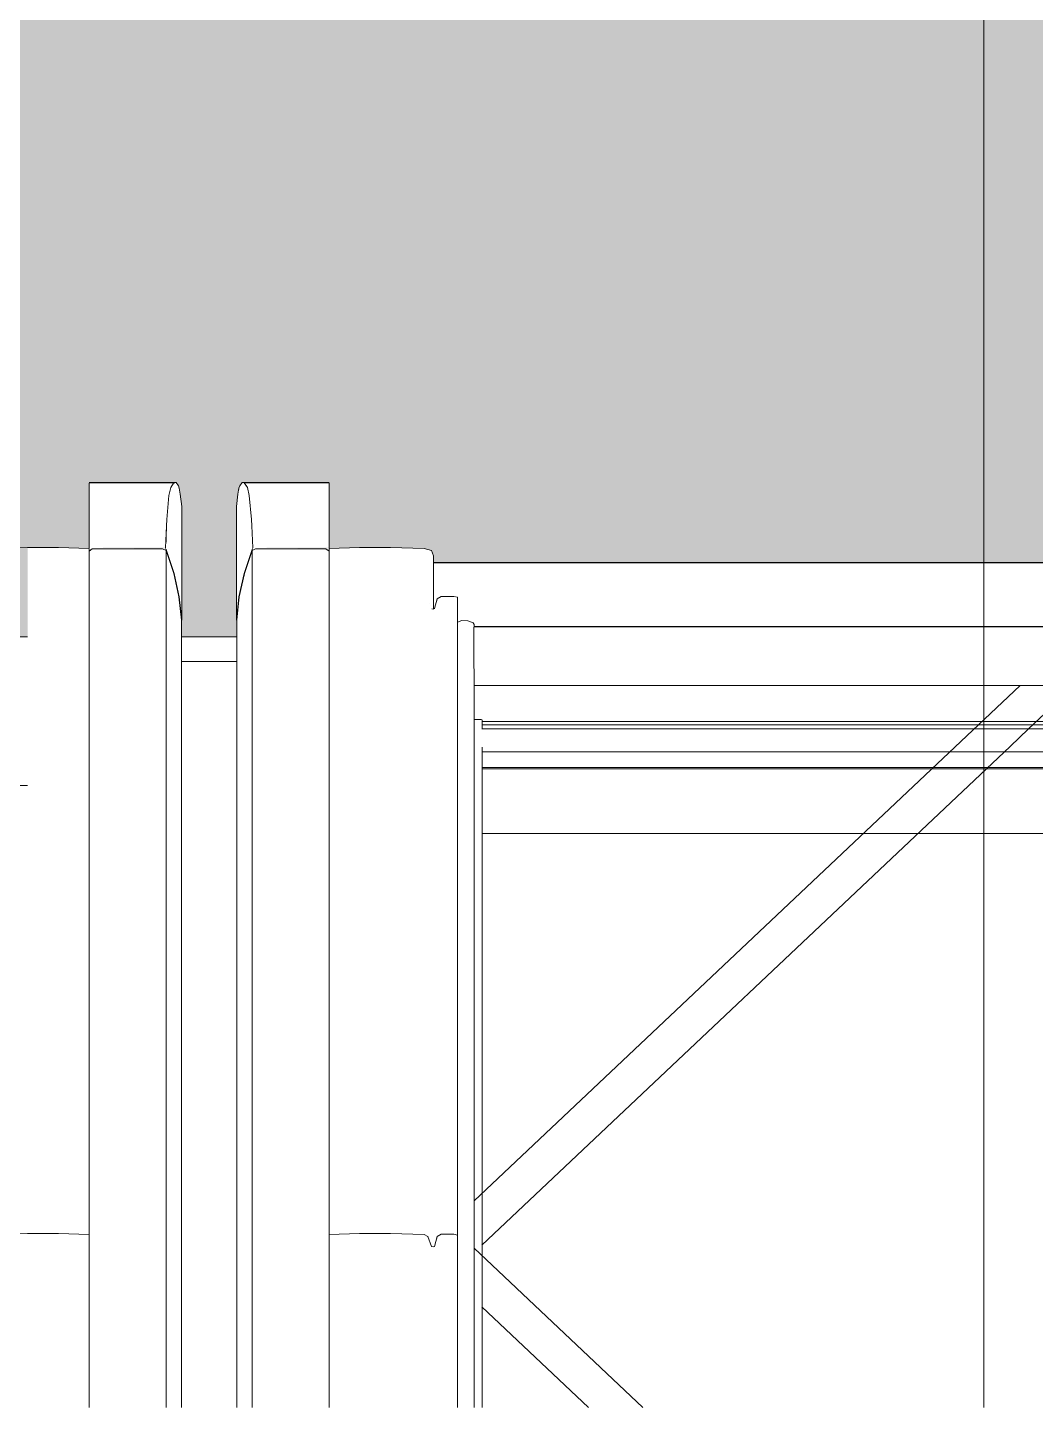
# Model space of a CAD drawing. Header units: metres. Extents: x -3 to 171, y -23 to 41.
# Drawn here: x 16.985 to 17.512, y -22.523 to -21.801 of the extents above; entities that cross this region are included whole.
import ezdxf

# ---------------------------------------------------------------- set-up
doc = ezdxf.new("R2010")
doc.units = ezdxf.units.M
doc.header["$MEASUREMENT"] = 0
doc.set_wipeout_variables(frame=1)
doc.linetypes.add('Schnittlinie', pattern=[0.006, 0.003, -0.0015, 0, -0.0015])
doc.linetypes.add('Wipeout_Contour', pattern=[1, 0, -1])
for name, color, linetype in [('6._Dach PP STG1_1_325 Dachfenster', 7, 'Continuous'), ('6._Dach PP STG1_1_330 Dachaufbau', 7, 'Continuous'), ('6._Dach PP STG1_1_851 Marker Schnitt', 7, 'Continuous')]:
    doc.layers.add(name, color=color, linetype=linetype)

msp = doc.modelspace()

# ---------------------------------------------------------------- linework, layer by layer
at = {"layer": '6._Dach PP STG1_1_325 Dachfenster', "color": 7, "linetype": 'Continuous', "lineweight": 13, "ltscale": 1000, "true_color": 0xf4f4f4, "flags": 128}
for points in [[(17.8173, -22.24246), (17.2227, -22.24246)], [(17.2227, -22.28679), (17.8173, -22.28679)]]:
    msp.add_lwpolyline(points, dxfattribs=at)

# ---------------------------------------------------------------- wipeouts: each hides what was drawn before it
at = {"color": 254, "linetype": 'Wipeout_Contour', "lineweight": 0, "ltscale": 111.871495}
msp.add_wipeout([(17.89688, -22.11982), (16.23688, -22.11982), (16.23688, -22.14457), (17.89688, -22.14457)], dxfattribs=at).dxf.layer = '6._Dach PP STG1_1_330 Dachaufbau'

# ---------------------------------------------------------------- next in the draw order: hatches: boundary and pattern name
at = {"layer": '6._Dach PP STG1_1_330 Dachaufbau', "linetype": 'Continuous', "lineweight": 0, "true_color": 0x000000}
msp.add_hatch(color=18, dxfattribs=at).paths.add_polyline_path([(12.32089, -21.27982), (12.32089, -21.295), (15.47503, -21.295), (15.47503, -22.52309), (16.23688, -22.52309), (16.23688, -22.11982), (17.89688, -22.11982), (17.89688, -22.52309), (18.92527, -22.52309), (18.9306, -21.27982)])

# ---------------------------------------------------------------- next in the draw order: linework, layer by layer
at = {"layer": '6._Dach PP STG1_1_330 Dachaufbau', "color": 7, "linetype": 'Continuous', "lineweight": 18, "ltscale": 1000, "flags": 128}
msp.add_lwpolyline([(17.89688, -22.11982), (16.23688, -22.11982)], dxfattribs=at)
at = {"layer": '6._Dach PP STG1_1_851 Marker Schnitt', "color": 7, "linetype": 'Schnittlinie', "lineweight": 13, "ltscale": 1000}
msp.add_line((5.88451, -22.12333), (19.85, -22.12333), dxfattribs=at)

# ---------------------------------------------------------------- next in the draw order: wipeouts: each hides what was drawn before it
at = {"color": 254, "linetype": 'Wipeout_Contour', "lineweight": 0, "ltscale": 139.152396}
msp.add_wipeout([(17.0943, -22.11113), (17.0956, -22.09889), (17.0956, -22.04206), (17.09507, -22.04523), (17.0943, -22.05172)], dxfattribs=at).dxf.layer = '6._Dach PP STG1_1_325 Dachfenster'
at = {"color": 254, "linetype": 'Wipeout_Contour', "lineweight": 0, "ltscale": 111.505414}
msp.add_wipeout([(17.0172, -22.05852), (17.05782, -22.05852), (17.05903, -22.046), (17.0172, -22.046)], dxfattribs=at).dxf.layer = '6._Dach PP STG1_1_325 Dachfenster'
at = {"color": 254, "linetype": 'Wipeout_Contour', "lineweight": 0, "ltscale": 112.926953}
msp.add_wipeout([(17.2185, -22.12536), (17.2185, -22.12967), (17.8215, -22.12967), (17.8215, -22.12536)], dxfattribs=at).dxf.layer = '6._Dach PP STG1_1_325 Dachfenster'
at = {"color": 254, "linetype": 'Wipeout_Contour', "lineweight": 0, "ltscale": 112.959704}
msp.add_wipeout([(17.2186, -22.13745), (17.2186, -22.13851), (17.8214, -22.13851), (17.8214, -22.13745)], dxfattribs=at).dxf.layer = '6._Dach PP STG1_1_325 Dachfenster'
at = {"color": 254, "linetype": 'Wipeout_Contour', "lineweight": 0, "ltscale": 112.697033}
msp.add_wipeout([(16.9675, -22.43267), (16.9675, -22.52309), (16.9851, -22.52309), (16.9851, -22.4321)], dxfattribs=at).dxf.layer = '6._Dach PP STG1_1_325 Dachfenster'
at = {"color": 254, "linetype": 'Wipeout_Contour', "lineweight": 0, "ltscale": 112.776081}
msp.add_wipeout([(17.0013, -22.4321), (17.0013, -22.52309), (17.0172, -22.52309), (17.0172, -22.43262)], dxfattribs=at).dxf.layer = '6._Dach PP STG1_1_325 Dachfenster'
at = {"color": 254, "linetype": 'Wipeout_Contour', "lineweight": 0, "ltscale": 113.118352}
msp.add_wipeout([(17.1587, -22.4321), (17.1428, -22.43262), (17.1428, -22.52309), (17.1587, -22.52309)], dxfattribs=at).dxf.layer = '6._Dach PP STG1_1_325 Dachfenster'
at = {"color": 254, "linetype": 'Wipeout_Contour', "lineweight": 0, "ltscale": 113.240181}
msp.add_wipeout([(17.1979, -22.43882), (17.1971, -22.4391), (17.1971, -22.52309), (17.1979, -22.52309)], dxfattribs=at).dxf.layer = '6._Dach PP STG1_1_325 Dachfenster'
at = {"color": 254, "linetype": 'Wipeout_Contour', "lineweight": 0, "ltscale": 112.050557}
msp.add_wipeout([(17.89688, -22.17992), (16.23688, -22.17992), (16.23688, -22.1976), (17.89688, -22.1976)], dxfattribs=at).dxf.layer = '6._Dach PP STG1_1_330 Dachaufbau'

# ---------------------------------------------------------------- next in the draw order: linework, layer by layer
at = {"layer": '6._Dach PP STG1_1_330 Dachaufbau', "color": 7, "linetype": 'Continuous', "lineweight": 18, "ltscale": 1000, "flags": 128}
msp.add_lwpolyline([(16.23688, -22.1976), (17.89688, -22.1976)], dxfattribs=at)

# ---------------------------------------------------------------- next in the draw order: wipeouts: each hides what was drawn before it
at = {"color": 254, "linetype": 'Wipeout_Contour', "lineweight": 0, "ltscale": 112.903675}
msp.add_wipeout([(17.2185, -22.11475), (17.2185, -22.12536), (17.8215, -22.12536), (17.8215, -22.11475)], dxfattribs=at).dxf.layer = '6._Dach PP STG1_1_325 Dachfenster'
at = {"color": 254, "linetype": 'Wipeout_Contour', "lineweight": 0, "ltscale": 112.941597}
msp.add_wipeout([(17.2185, -22.13469), (17.8215, -22.13469), (17.8215, -22.12967), (17.2185, -22.12967)], dxfattribs=at).dxf.layer = '6._Dach PP STG1_1_325 Dachfenster'
at = {"color": 254, "linetype": 'Wipeout_Contour', "lineweight": 0, "ltscale": 112.962357}
msp.add_wipeout([(17.2186, -22.13851), (17.2186, -22.13915), (17.8214, -22.13915), (17.8214, -22.13851)], dxfattribs=at).dxf.layer = '6._Dach PP STG1_1_325 Dachfenster'
at = {"color": 254, "linetype": 'Wipeout_Contour', "lineweight": 0, "ltscale": 112.732443}
msp.add_wipeout([(17.0013, -22.4321), (16.9851, -22.4321), (16.9851, -22.52309), (17.0013, -22.52309)], dxfattribs=at).dxf.layer = '6._Dach PP STG1_1_325 Dachfenster'
at = {"color": 254, "linetype": 'Wipeout_Contour', "lineweight": 0, "ltscale": 113.237683}
msp.add_wipeout([(17.1963, -22.43889), (17.1963, -22.52309), (17.1971, -22.52309), (17.1971, -22.4391)], dxfattribs=at).dxf.layer = '6._Dach PP STG1_1_325 Dachfenster'
at = {"color": 254, "linetype": 'Wipeout_Contour', "lineweight": 0, "ltscale": 111.966853}
msp.add_wipeout([(17.89688, -22.14457), (16.23688, -22.14457), (16.23688, -22.17992), (17.89688, -22.17992)], dxfattribs=at).dxf.layer = '6._Dach PP STG1_1_330 Dachaufbau'

# ---------------------------------------------------------------- next in the draw order: wipeouts: each hides what was drawn before it
at = {"color": 254, "linetype": 'Wipeout_Contour', "lineweight": 0, "ltscale": 112.1008}
msp.add_wipeout([(17.0013, -22.4321), (17.0172, -22.43262), (17.0172, -22.0989), (17.0013, -22.09838)], dxfattribs=at).dxf.layer = '6._Dach PP STG1_1_325 Dachfenster'
at = {"color": 254, "linetype": 'Wipeout_Contour', "lineweight": 0, "ltscale": 112.964465}
msp.add_wipeout([(17.2186, -22.13915), (17.2186, -22.13986), (17.8214, -22.13986), (17.8214, -22.13915)], dxfattribs=at).dxf.layer = '6._Dach PP STG1_1_325 Dachfenster'
at = {"color": 254, "linetype": 'Wipeout_Contour', "lineweight": 0, "ltscale": 112.476196}
msp.add_wipeout([(17.08, -22.14657), (17.0655, -22.14657), (17.0655, -22.52309), (17.08, -22.52309)], dxfattribs=at).dxf.layer = '6._Dach PP STG1_1_325 Dachfenster'
at = {"color": 254, "linetype": 'Wipeout_Contour', "lineweight": 0, "ltscale": 113.274096}
msp.add_wipeout([(17.1943, -22.43373), (17.1943, -22.52309), (17.1963, -22.52309), (17.1963, -22.43889)], dxfattribs=at).dxf.layer = '6._Dach PP STG1_1_325 Dachfenster'

# ---------------------------------------------------------------- next in the draw order: wipeouts: each hides what was drawn before it
at = {"color": 254, "linetype": 'Wipeout_Contour', "lineweight": 0, "ltscale": 112.061028}
msp.add_wipeout([(16.9851, -22.4321), (17.0013, -22.4321), (17.0013, -22.09838), (16.9851, -22.09838)], dxfattribs=at).dxf.layer = '6._Dach PP STG1_1_325 Dachfenster'
at = {"color": 254, "linetype": 'Wipeout_Contour', "lineweight": 0, "ltscale": 111.850174}
msp.add_wipeout([(17.0655, -22.14657), (17.08, -22.14657), (17.08, -22.1328), (17.0655, -22.1328)], dxfattribs=at).dxf.layer = '6._Dach PP STG1_1_325 Dachfenster'
at = {"color": 254, "linetype": 'Wipeout_Contour', "lineweight": 0, "ltscale": 112.974192}
msp.add_wipeout([(17.2186, -22.1453), (17.8214, -22.1453), (17.8214, -22.13986), (17.2186, -22.13986)], dxfattribs=at).dxf.layer = '6._Dach PP STG1_1_325 Dachfenster'
at = {"color": 254, "linetype": 'Wipeout_Contour', "lineweight": 0, "ltscale": 113.280828}
msp.add_wipeout([(17.1979, -22.43882), (17.1979, -22.52309), (17.1992, -22.52309), (17.1992, -22.43366)], dxfattribs=at).dxf.layer = '6._Dach PP STG1_1_325 Dachfenster'

# ---------------------------------------------------------------- next in the draw order: wipeouts: each hides what was drawn before it
at = {"color": 254, "linetype": 'Wipeout_Contour', "lineweight": 0, "ltscale": 111.525168}
msp.add_wipeout([(17.0013, -22.09838), (17.0172, -22.0989), (17.0172, -22.07358), (17.0013, -22.07307)], dxfattribs=at).dxf.layer = '6._Dach PP STG1_1_325 Dachfenster'
at = {"color": 254, "linetype": 'Wipeout_Contour', "lineweight": 0, "ltscale": 169.445752}
msp.add_wipeout([(17.2185, -22.13554), (17.2185, -22.1364), (17.2186, -22.13745), (17.8214, -22.13745), (17.8214, -22.13667), (17.8215, -22.13554)], dxfattribs=at).dxf.layer = '6._Dach PP STG1_1_325 Dachfenster'
at = {"color": 254, "linetype": 'Wipeout_Contour', "lineweight": 0, "ltscale": 112.511423}
msp.add_wipeout([(17.0945, -22.14657), (17.08, -22.14657), (17.08, -22.52309), (17.0945, -22.52309)], dxfattribs=at).dxf.layer = '6._Dach PP STG1_1_325 Dachfenster'
at = {"color": 254, "linetype": 'Wipeout_Contour', "lineweight": 0, "ltscale": 113.244597}
msp.add_wipeout([(17.2013, -22.43239), (17.2013, -22.52309), (17.2079, -22.52309), (17.2079, -22.43239)], dxfattribs=at).dxf.layer = '6._Dach PP STG1_1_325 Dachfenster'
at = {"color": 254, "linetype": 'Wipeout_Contour', "lineweight": 0, "ltscale": 113.227916}
msp.add_wipeout([(17.1925, -22.43267), (17.1925, -22.52309), (17.1943, -22.52309), (17.1943, -22.43373)], dxfattribs=at).dxf.layer = '6._Dach PP STG1_1_325 Dachfenster'

# ---------------------------------------------------------------- next in the draw order: wipeouts: each hides what was drawn before it
at = {"color": 254, "linetype": 'Wipeout_Contour', "lineweight": 0, "ltscale": 111.485125}
msp.add_wipeout([(17.0013, -22.07307), (16.9851, -22.07307), (16.9851, -22.09838), (17.0013, -22.09838)], dxfattribs=at).dxf.layer = '6._Dach PP STG1_1_325 Dachfenster'
at = {"color": 254, "linetype": 'Wipeout_Contour', "lineweight": 0, "ltscale": 331.281504}
msp.add_wipeout([(17.0172, -22.07506), (17.0189, -22.07381), (17.0557, -22.07381), (17.0575, -22.07476), (17.0615, -22.08671), (17.0642, -22.09889), (17.0655, -22.11113), (17.0644, -22.09889), (17.0617, -22.08671), (17.0577, -22.07476), (17.05728, -22.07366), (17.0172, -22.07366)], dxfattribs=at).dxf.layer = '6._Dach PP STG1_1_325 Dachfenster'
at = {"color": 254, "linetype": 'Wipeout_Contour', "lineweight": 0, "ltscale": 111.906209}
msp.add_wipeout([(17.08, -22.1328), (17.08, -22.14657), (17.0945, -22.14657), (17.0945, -22.13315)], dxfattribs=at).dxf.layer = '6._Dach PP STG1_1_325 Dachfenster'
at = {"color": 254, "linetype": 'Wipeout_Contour', "lineweight": 0, "ltscale": 112.950726}
msp.add_wipeout([(17.2185, -22.13469), (17.2185, -22.13554), (17.8215, -22.13554), (17.8215, -22.13469)], dxfattribs=at).dxf.layer = '6._Dach PP STG1_1_325 Dachfenster'
at = {"color": 254, "linetype": 'Wipeout_Contour', "lineweight": 0, "ltscale": 113.198955}
msp.add_wipeout([(17.1749, -22.4321), (17.1749, -22.52309), (17.1925, -22.52309), (17.1925, -22.43267)], dxfattribs=at).dxf.layer = '6._Dach PP STG1_1_325 Dachfenster'
at = {"color": 254, "linetype": 'Wipeout_Contour', "lineweight": 0, "ltscale": 113.245876}
msp.add_wipeout([(17.1992, -22.43366), (17.1992, -22.52309), (17.2013, -22.52309), (17.2013, -22.43239)], dxfattribs=at).dxf.layer = '6._Dach PP STG1_1_325 Dachfenster'
at = {"color": 254, "linetype": 'Wipeout_Contour', "lineweight": 0, "ltscale": 113.259581}
msp.add_wipeout([(17.2079, -22.43239), (17.2079, -22.52309), (17.2098, -22.52309), (17.2098, -22.43288)], dxfattribs=at).dxf.layer = '6._Dach PP STG1_1_325 Dachfenster'

# ---------------------------------------------------------------- next in the draw order: wipeouts: each hides what was drawn before it
at = {"color": 254, "linetype": 'Wipeout_Contour', "lineweight": 0, "ltscale": 84.359086}
msp.add_wipeout([(17.0172, -22.07366), (17.05728, -22.07366), (17.0172, -22.07323)], dxfattribs=at).dxf.layer = '6._Dach PP STG1_1_325 Dachfenster'
at = {"color": 254, "linetype": 'Wipeout_Contour', "lineweight": 0, "ltscale": 112.587701}
msp.add_wipeout([(17.2079, -22.0987), (17.2079, -22.43239), (17.2098, -22.43288), (17.2098, -22.0992)], dxfattribs=at).dxf.layer = '6._Dach PP STG1_1_325 Dachfenster'
at = {"color": 254, "linetype": 'Wipeout_Contour', "lineweight": 0, "ltscale": 112.58009}
msp.add_wipeout([(17.1971, -22.10542), (17.1971, -22.4391), (17.1979, -22.43882), (17.1979, -22.10514)], dxfattribs=at).dxf.layer = '6._Dach PP STG1_1_325 Dachfenster'
at = {"color": 254, "linetype": 'Wipeout_Contour', "lineweight": 0, "ltscale": 113.152498}
msp.add_wipeout([(17.1749, -22.4321), (17.1587, -22.4321), (17.1587, -22.52309), (17.1749, -22.52309)], dxfattribs=at).dxf.layer = '6._Dach PP STG1_1_325 Dachfenster'

# ---------------------------------------------------------------- next in the draw order: wipeouts: each hides what was drawn before it
at = {"color": 254, "linetype": 'Wipeout_Contour', "lineweight": 0, "ltscale": 195.019234}
msp.add_wipeout([(17.0577, -22.07476), (17.0617, -22.08671), (17.0617, -22.03938), (17.06, -22.04179), (17.05903, -22.046), (17.05782, -22.05852), (17.0577, -22.06172)], dxfattribs=at).dxf.layer = '6._Dach PP STG1_1_325 Dachfenster'
at = {"color": 254, "linetype": 'Wipeout_Contour', "lineweight": 0, "ltscale": 112.445188}
msp.add_wipeout([(17.1428, -22.0989), (17.1428, -22.43262), (17.1587, -22.4321), (17.1587, -22.09838)], dxfattribs=at).dxf.layer = '6._Dach PP STG1_1_325 Dachfenster'
at = {"color": 254, "linetype": 'Wipeout_Contour', "lineweight": 0, "ltscale": 140.347978}
msp.add_wipeout([(17.1964, -22.1052), (17.1963, -22.43889), (17.1971, -22.4391), (17.1971, -22.10542), (17.1964, -22.10523)], dxfattribs=at).dxf.layer = '6._Dach PP STG1_1_325 Dachfenster'

# ---------------------------------------------------------------- next in the draw order: wipeouts: each hides what was drawn before it
at = {"color": 254, "linetype": 'Wipeout_Contour', "lineweight": 0, "ltscale": 111.472936}
msp.add_wipeout([(17.0172, -22.03944), (17.0172, -22.04179), (17.06, -22.04179), (17.0614, -22.03944)], dxfattribs=at).dxf.layer = '6._Dach PP STG1_1_325 Dachfenster'
at = {"color": 254, "linetype": 'Wipeout_Contour', "lineweight": 0, "ltscale": 138.899836}
msp.add_wipeout([(17.0172, -22.05852), (17.0172, -22.07323), (17.05719, -22.07323), (17.0577, -22.06172), (17.05782, -22.05852)], dxfattribs=at).dxf.layer = '6._Dach PP STG1_1_325 Dachfenster'
at = {"color": 254, "linetype": 'Wipeout_Contour', "lineweight": 0, "ltscale": 112.566374}
msp.add_wipeout([(17.1943, -22.10001), (17.1943, -22.43373), (17.1963, -22.43889), (17.1963, -22.10517)], dxfattribs=at).dxf.layer = '6._Dach PP STG1_1_325 Dachfenster'

# ---------------------------------------------------------------- next in the draw order: wipeouts: each hides what was drawn before it
at = {"color": 254, "linetype": 'Wipeout_Contour', "lineweight": 0, "ltscale": 111.476341}
msp.add_wipeout([(17.0172, -22.04179), (17.0172, -22.046), (17.05903, -22.046), (17.06, -22.04179)], dxfattribs=at).dxf.layer = '6._Dach PP STG1_1_325 Dachfenster'
at = {"color": 254, "linetype": 'Wipeout_Contour', "lineweight": 0, "ltscale": 83.686624}
msp.add_wipeout([(17.05719, -22.07323), (17.0577, -22.07476), (17.0577, -22.06172)], dxfattribs=at).dxf.layer = '6._Dach PP STG1_1_325 Dachfenster'
at = {"color": 254, "linetype": 'Wipeout_Contour', "lineweight": 0, "ltscale": 112.573639}
msp.add_wipeout([(17.1979, -22.10514), (17.1979, -22.43882), (17.1992, -22.43366), (17.1992, -22.09998)], dxfattribs=at).dxf.layer = '6._Dach PP STG1_1_325 Dachfenster'

# ---------------------------------------------------------------- next in the draw order: linework, layer by layer
at = {"layer": '6._Dach PP STG1_1_325 Dachfenster', "color": 7, "linetype": 'Continuous', "lineweight": 13, "ltscale": 1000, "flags": 128}
for points in [[(17.1971, -22.4391), (17.1963, -22.43889)], [(17.1979, -22.43882), (17.1971, -22.4391)]]:
    msp.add_lwpolyline(points, dxfattribs=at)

# ---------------------------------------------------------------- next in the draw order: wipeouts: each hides what was drawn before it
at = {"color": 254, "linetype": 'Wipeout_Contour', "lineweight": 0, "ltscale": 82.922216}
msp.add_wipeout([(17.0172, -22.03909), (17.0614, -22.03944), (17.0627, -22.03909)], dxfattribs=at).dxf.layer = '6._Dach PP STG1_1_325 Dachfenster'
at = {"color": 254, "linetype": 'Wipeout_Contour', "lineweight": 0, "ltscale": 112.551829}
msp.add_wipeout([(17.1925, -22.43267), (17.1943, -22.43373), (17.1943, -22.10001), (17.1925, -22.09895)], dxfattribs=at).dxf.layer = '6._Dach PP STG1_1_325 Dachfenster'
at = {"color": 254, "linetype": 'Wipeout_Contour', "lineweight": 0, "ltscale": 112.567972}
msp.add_wipeout([(17.1992, -22.09998), (17.1992, -22.43366), (17.2013, -22.43239), (17.2013, -22.0987)], dxfattribs=at).dxf.layer = '6._Dach PP STG1_1_325 Dachfenster'

# ---------------------------------------------------------------- next in the draw order: wipeouts: each hides what was drawn before it
at = {"color": 254, "linetype": 'Wipeout_Contour', "lineweight": 0, "ltscale": 139.178216}
msp.add_wipeout([(17.0644, -22.04206), (17.0644, -22.09889), (17.0657, -22.11113), (17.0657, -22.05172), (17.06493, -22.04523)], dxfattribs=at).dxf.layer = '6._Dach PP STG1_1_325 Dachfenster'
at = {"color": 254, "linetype": 'Wipeout_Contour', "lineweight": 0, "ltscale": 112.525818}
msp.add_wipeout([(17.1749, -22.4321), (17.1925, -22.43267), (17.1925, -22.09895), (17.1749, -22.09838)], dxfattribs=at).dxf.layer = '6._Dach PP STG1_1_325 Dachfenster'
at = {"color": 254, "linetype": 'Wipeout_Contour', "lineweight": 0, "ltscale": 112.576806}
msp.add_wipeout([(17.2079, -22.0987), (17.2013, -22.0987), (17.2013, -22.43239), (17.2079, -22.43239)], dxfattribs=at).dxf.layer = '6._Dach PP STG1_1_325 Dachfenster'

# ---------------------------------------------------------------- next in the draw order: linework, layer by layer
at = {"layer": '6._Dach PP STG1_1_325 Dachfenster', "color": 7, "linetype": 'Continuous', "lineweight": 13, "ltscale": 1000, "flags": 128}
for points in [[(17.2013, -22.43239), (17.1992, -22.43366)], [(17.1943, -22.43373), (17.1925, -22.43267)], [(17.1963, -22.43889), (17.1943, -22.43373)], [(17.1992, -22.43366), (17.1979, -22.43882)]]:
    msp.add_lwpolyline(points, dxfattribs=at)

# ---------------------------------------------------------------- next in the draw order: wipeouts: each hides what was drawn before it
at = {"color": 254, "linetype": 'Wipeout_Contour', "lineweight": 0, "ltscale": 166.324877}
msp.add_wipeout([(17.0617, -22.03938), (17.0617, -22.08671), (17.0644, -22.09889), (17.0644, -22.04206), (17.06401, -22.04094), (17.0627, -22.03909)], dxfattribs=at).dxf.layer = '6._Dach PP STG1_1_325 Dachfenster'
at = {"color": 254, "linetype": 'Wipeout_Contour', "lineweight": 0, "ltscale": 111.714369}
msp.add_wipeout([(17.1963, -22.0747), (17.1943, -22.10001), (17.1963, -22.1051), (17.1973, -22.07745)], dxfattribs=at).dxf.layer = '6._Dach PP STG1_1_325 Dachfenster'
at = {"color": 254, "linetype": 'Wipeout_Contour', "lineweight": 0, "ltscale": 112.483609}
msp.add_wipeout([(17.1587, -22.09838), (17.1587, -22.4321), (17.1749, -22.4321), (17.1749, -22.09838)], dxfattribs=at).dxf.layer = '6._Dach PP STG1_1_325 Dachfenster'

# ---------------------------------------------------------------- next in the draw order: linework, layer by layer
at = {"layer": '6._Dach PP STG1_1_325 Dachfenster', "color": 7, "linetype": 'Continuous', "lineweight": 13, "ltscale": 1000, "flags": 128}
msp.add_lwpolyline([(17.0627, -22.03909), (17.0172, -22.03909)], dxfattribs=at)

# ---------------------------------------------------------------- next in the draw order: wipeouts: each hides what was drawn before it
at = {"color": 254, "linetype": 'Wipeout_Contour', "lineweight": 0, "ltscale": 111.870671}
msp.add_wipeout([(17.1428, -22.07358), (17.1428, -22.0989), (17.1587, -22.09838), (17.1587, -22.07307)], dxfattribs=at).dxf.layer = '6._Dach PP STG1_1_325 Dachfenster'
at = {"color": 254, "linetype": 'Wipeout_Contour', "lineweight": 0, "ltscale": 111.952352}
msp.add_wipeout([(17.1749, -22.07307), (17.1749, -22.09838), (17.1925, -22.09895), (17.1925, -22.07364)], dxfattribs=at).dxf.layer = '6._Dach PP STG1_1_325 Dachfenster'
at = {"color": 254, "linetype": 'Wipeout_Contour', "lineweight": 0, "ltscale": 112.38995}
msp.add_wipeout([(17.0642, -22.09889), (17.0615, -22.08671), (17.0615, -22.52309), (17.0642, -22.52309)], dxfattribs=at).dxf.layer = '6._Dach PP STG1_1_325 Dachfenster'

# ---------------------------------------------------------------- next in the draw order: wipeouts: each hides what was drawn before it
at = {"color": 254, "linetype": 'Wipeout_Contour', "lineweight": 0, "ltscale": 334.294051}
msp.add_wipeout([(17.0943, -22.11113), (17.0958, -22.09889), (17.0985, -22.08671), (17.1025, -22.07476), (17.1043, -22.07381), (17.1411, -22.07381), (17.1428, -22.07506), (17.1428, -22.07366), (17.10272, -22.07366), (17.1023, -22.07476), (17.0983, -22.08671), (17.0956, -22.09889)], dxfattribs=at).dxf.layer = '6._Dach PP STG1_1_325 Dachfenster'
at = {"color": 254, "linetype": 'Wipeout_Contour', "lineweight": 0, "ltscale": 111.909858}
msp.add_wipeout([(17.1587, -22.07307), (17.1587, -22.09838), (17.1749, -22.09838), (17.1749, -22.07307)], dxfattribs=at).dxf.layer = '6._Dach PP STG1_1_325 Dachfenster'
at = {"color": 254, "linetype": 'Wipeout_Contour', "lineweight": 0, "ltscale": 83.915451}
msp.add_wipeout([(17.1925, -22.07364), (17.1925, -22.09895), (17.1963, -22.0747)], dxfattribs=at).dxf.layer = '6._Dach PP STG1_1_325 Dachfenster'
at = {"color": 254, "linetype": 'Wipeout_Contour', "lineweight": 0, "ltscale": 112.414672}
msp.add_wipeout([(17.0655, -22.11113), (17.0642, -22.09889), (17.0642, -22.52309), (17.0655, -22.52309)], dxfattribs=at).dxf.layer = '6._Dach PP STG1_1_325 Dachfenster'

# ---------------------------------------------------------------- next in the draw order: linework, layer by layer
at = {"layer": '6._Dach PP STG1_1_325 Dachfenster', "color": 7, "linetype": 'Continuous', "lineweight": 13, "ltscale": 1000, "flags": 128}
for points in [[(17.0657, -22.11113), (17.0657, -22.05172)], [(17.0655, -22.11113), (17.0655, -22.52309)]]:
    msp.add_lwpolyline(points, dxfattribs=at)

# ---------------------------------------------------------------- next in the draw order: wipeouts: each hides what was drawn before it
at = {"color": 254, "linetype": 'Wipeout_Contour', "lineweight": 0, "ltscale": 166.723234}
msp.add_wipeout([(17.09599, -22.04094), (17.0956, -22.04206), (17.0956, -22.09889), (17.0983, -22.08671), (17.0983, -22.03938), (17.0973, -22.03909)], dxfattribs=at).dxf.layer = '6._Dach PP STG1_1_325 Dachfenster'
at = {"color": 254, "linetype": 'Wipeout_Contour', "lineweight": 0, "ltscale": 112.361969}
msp.add_wipeout([(17.0615, -22.08671), (17.0575, -22.07476), (17.0575, -22.52309), (17.0615, -22.52309)], dxfattribs=at).dxf.layer = '6._Dach PP STG1_1_325 Dachfenster'
at = {"color": 254, "linetype": 'Wipeout_Contour', "lineweight": 0, "ltscale": 84.361829}
msp.add_wipeout([(17.1925, -22.09895), (17.1943, -22.10001), (17.1963, -22.0747)], dxfattribs=at).dxf.layer = '6._Dach PP STG1_1_325 Dachfenster'

# ---------------------------------------------------------------- next in the draw order: wipeouts: each hides what was drawn before it
at = {"color": 254, "linetype": 'Wipeout_Contour', "lineweight": 0, "ltscale": 222.279248}
msp.add_wipeout([(17.0983, -22.03938), (17.0983, -22.08671), (17.1023, -22.07476), (17.1023, -22.06172), (17.10218, -22.05852), (17.10097, -22.046), (17.1, -22.04179), (17.0986, -22.03944)], dxfattribs=at).dxf.layer = '6._Dach PP STG1_1_325 Dachfenster'
at = {"color": 254, "linetype": 'Wipeout_Contour', "lineweight": 0, "ltscale": 112.276544}
msp.add_wipeout([(17.0557, -22.07381), (17.0189, -22.07381), (17.0189, -22.52309), (17.0557, -22.52309)], dxfattribs=at).dxf.layer = '6._Dach PP STG1_1_325 Dachfenster'
at = {"color": 254, "linetype": 'Wipeout_Contour', "lineweight": 0, "ltscale": 84.205301}
msp.add_wipeout([(17.1963, -22.1051), (17.1971, -22.10542), (17.1973, -22.07745)], dxfattribs=at).dxf.layer = '6._Dach PP STG1_1_325 Dachfenster'
at = {"color": 254, "linetype": 'Wipeout_Contour', "lineweight": 0, "ltscale": 112.487808}
msp.add_wipeout([(17.0958, -22.09889), (17.0945, -22.11113), (17.0945, -22.52309), (17.0958, -22.52309)], dxfattribs=at).dxf.layer = '6._Dach PP STG1_1_325 Dachfenster'

# ---------------------------------------------------------------- next in the draw order: linework, layer by layer
at = {"layer": '6._Dach PP STG1_1_325 Dachfenster', "color": 7, "linetype": 'Continuous', "lineweight": 13, "ltscale": 1000, "flags": 128}
msp.add_lwpolyline([(17.1973, -22.07745), (17.1963, -22.0747)], dxfattribs=at)

# ---------------------------------------------------------------- next in the draw order: wipeouts: each hides what was drawn before it
at = {"color": 254, "linetype": 'Wipeout_Contour', "lineweight": 0, "ltscale": 111.677124}
msp.add_wipeout([(17.1428, -22.046), (17.10097, -22.046), (17.10218, -22.05852), (17.1428, -22.05852)], dxfattribs=at).dxf.layer = '6._Dach PP STG1_1_325 Dachfenster'
at = {"color": 254, "linetype": 'Wipeout_Contour', "lineweight": 0, "ltscale": 112.232358}
msp.add_wipeout([(17.0189, -22.07381), (17.0172, -22.07506), (17.0172, -22.52309), (17.0189, -22.52309)], dxfattribs=at).dxf.layer = '6._Dach PP STG1_1_325 Dachfenster'
at = {"color": 254, "linetype": 'Wipeout_Contour', "lineweight": 0, "ltscale": 112.325257}
msp.add_wipeout([(17.0557, -22.07381), (17.0557, -22.52309), (17.0575, -22.52309), (17.0575, -22.07476)], dxfattribs=at).dxf.layer = '6._Dach PP STG1_1_325 Dachfenster'
at = {"color": 254, "linetype": 'Wipeout_Contour', "lineweight": 0, "ltscale": 112.801632}
msp.add_wipeout([(17.1973, -22.09305), (17.8427, -22.09305), (17.8427, -22.0811), (17.1973, -22.0811)], dxfattribs=at).dxf.layer = '6._Dach PP STG1_1_325 Dachfenster'
at = {"color": 254, "linetype": 'Wipeout_Contour', "lineweight": 0, "ltscale": 112.472839}
msp.add_wipeout([(17.0985, -22.08671), (17.0958, -22.09889), (17.0958, -22.52309), (17.0985, -22.52309)], dxfattribs=at).dxf.layer = '6._Dach PP STG1_1_325 Dachfenster'

# ---------------------------------------------------------------- next in the draw order: linework, layer by layer
at = {"layer": '6._Dach PP STG1_1_325 Dachfenster', "color": 7, "linetype": 'Continuous', "lineweight": 13, "ltscale": 1000, "flags": 128}
for points in [[(17.0172, -22.07323), (17.0172, -22.05852), (17.0172, -22.046), (17.0172, -22.04179), (17.0172, -22.03944)], [(17.05719, -22.07323), (17.0577, -22.06172), (17.05782, -22.05852), (17.05903, -22.046), (17.06, -22.04179), (17.0614, -22.03944), (17.0627, -22.03909), (17.06401, -22.04094), (17.0644, -22.04206), (17.06493, -22.04523), (17.0657, -22.05172)], [(17.0943, -22.05172), (17.0943, -22.11113)], [(16.9637, -22.0747), (16.9675, -22.07364), (16.9851, -22.07307), (17.0013, -22.07307), (17.0172, -22.07358)], [(17.0172, -22.07506), (17.0172, -22.07366)], [(17.0189, -22.07381), (17.0172, -22.07506)], [(17.0172, -22.07506), (17.0172, -22.52309)], [(17.0557, -22.07381), (17.0189, -22.07381)], [(17.0575, -22.07476), (17.0557, -22.07381)], [(17.0657, -22.11113), (17.0644, -22.09889), (17.0617, -22.08671), (17.0577, -22.07476), (17.05728, -22.07366)], [(17.0575, -22.07476), (17.0575, -22.52309)], [(17.0655, -22.11113), (17.0642, -22.09889), (17.0615, -22.08671), (17.0575, -22.07476)], [(17.1973, -22.08103), (17.8427, -22.08103)], [(17.0945, -22.11113), (17.0945, -22.52309)], [(17.0945, -22.1328), (17.08, -22.1328), (17.0655, -22.1328)], [(16.9675, -22.43267), (16.9851, -22.4321), (17.0013, -22.4321), (17.0172, -22.43262)]]:
    msp.add_lwpolyline(points, dxfattribs=at)

# ---------------------------------------------------------------- next in the draw order: wipeouts: each hides what was drawn before it
at = {"color": 254, "linetype": 'Wipeout_Contour', "lineweight": 0, "ltscale": 111.653183}
msp.add_wipeout([(17.1428, -22.04179), (17.1, -22.04179), (17.10097, -22.046), (17.1428, -22.046)], dxfattribs=at).dxf.layer = '6._Dach PP STG1_1_325 Dachfenster'
at = {"color": 254, "linetype": 'Wipeout_Contour', "lineweight": 0, "ltscale": 139.730723}
msp.add_wipeout([(17.10218, -22.05852), (17.1023, -22.06172), (17.10281, -22.07323), (17.1428, -22.07323), (17.1428, -22.05852)], dxfattribs=at).dxf.layer = '6._Dach PP STG1_1_325 Dachfenster'
at = {"color": 254, "linetype": 'Wipeout_Contour', "lineweight": 0, "ltscale": 451.834468}
msp.add_wipeout([(17.1973, -22.10535), (17.1979, -22.10514), (17.1992, -22.09998), (17.2013, -22.0987), (17.2079, -22.0987), (17.2098, -22.0992), (17.2098, -22.10761), (17.8302, -22.10761), (17.8302, -22.0992), (17.8321, -22.0987), (17.8387, -22.0987), (17.8408, -22.09998), (17.8421, -22.10514), (17.8427, -22.10535), (17.8427, -22.09305), (17.1973, -22.09305)], dxfattribs=at).dxf.layer = '6._Dach PP STG1_1_325 Dachfenster'

# ---------------------------------------------------------------- next in the draw order: linework, layer by layer
at = {"layer": '6._Dach PP STG1_1_325 Dachfenster', "color": 7, "linetype": 'Continuous', "lineweight": 13, "ltscale": 1000, "flags": 128}
for points in [[(17.1973, -22.10535), (17.1973, -22.07745)], [(17.1979, -22.10514), (17.1992, -22.09998)], [(17.1992, -22.09998), (17.2013, -22.0987)], [(17.2013, -22.0987), (17.2079, -22.0987), (17.2098, -22.0992)], [(17.1964, -22.10523), (17.1971, -22.10542)], [(17.1971, -22.10542), (17.1979, -22.10514)]]:
    msp.add_lwpolyline(points, dxfattribs=at)

# ---------------------------------------------------------------- next in the draw order: wipeouts: each hides what was drawn before it
at = {"color": 254, "linetype": 'Wipeout_Contour', "lineweight": 0, "ltscale": 84.286327}
msp.add_wipeout([(17.0973, -22.03909), (17.0983, -22.03938), (17.1428, -22.03944)], dxfattribs=at).dxf.layer = '6._Dach PP STG1_1_325 Dachfenster'
at = {"color": 254, "linetype": 'Wipeout_Contour', "lineweight": 0, "ltscale": 84.413902}
msp.add_wipeout([(17.1023, -22.06172), (17.1023, -22.07476), (17.10272, -22.07366)], dxfattribs=at).dxf.layer = '6._Dach PP STG1_1_325 Dachfenster'
at = {"color": 254, "linetype": 'Wipeout_Contour', "lineweight": 0, "ltscale": 396.256603}
msp.add_wipeout([(17.2098, -22.10761), (17.2098, -22.11218), (17.2122, -22.11136), (17.2153, -22.11143), (17.2181, -22.11256), (17.2186, -22.11341), (17.2186, -22.11454), (17.8214, -22.11454), (17.8214, -22.11341), (17.8219, -22.11256), (17.8247, -22.11143), (17.8278, -22.11136), (17.8302, -22.11218), (17.8302, -22.10761)], dxfattribs=at).dxf.layer = '6._Dach PP STG1_1_325 Dachfenster'

# ---------------------------------------------------------------- next in the draw order: wipeouts: each hides what was drawn before it
at = {"color": 254, "linetype": 'Wipeout_Contour', "lineweight": 0, "ltscale": 111.635615}
msp.add_wipeout([(17.1428, -22.03944), (17.0986, -22.03944), (17.1, -22.04179), (17.1428, -22.04179)], dxfattribs=at).dxf.layer = '6._Dach PP STG1_1_325 Dachfenster'
at = {"color": 254, "linetype": 'Wipeout_Contour', "lineweight": 0, "ltscale": 84.514964}
msp.add_wipeout([(17.10272, -22.07366), (17.1428, -22.07366), (17.10281, -22.07323)], dxfattribs=at).dxf.layer = '6._Dach PP STG1_1_325 Dachfenster'
at = {"color": 254, "linetype": 'Wipeout_Contour', "lineweight": 0, "ltscale": 112.759734}
msp.add_wipeout([(17.2122, -22.11136), (17.2098, -22.11218), (17.2098, -22.52309), (17.2122, -22.52309)], dxfattribs=at).dxf.layer = '6._Dach PP STG1_1_325 Dachfenster'

# ---------------------------------------------------------------- next in the draw order: linework, layer by layer
at = {"layer": '6._Dach PP STG1_1_325 Dachfenster', "color": 7, "linetype": 'Continuous', "lineweight": 13, "ltscale": 1000, "flags": 128}
msp.add_lwpolyline([(17.0973, -22.03909), (17.1428, -22.03909)], dxfattribs=at)

# ---------------------------------------------------------------- next in the draw order: wipeouts: each hides what was drawn before it
at = {"color": 254, "linetype": 'Wipeout_Contour', "lineweight": 0, "ltscale": 112.461185}
msp.add_wipeout([(17.1025, -22.07476), (17.0985, -22.08671), (17.0985, -22.52309), (17.1025, -22.52309)], dxfattribs=at).dxf.layer = '6._Dach PP STG1_1_325 Dachfenster'
at = {"color": 254, "linetype": 'Wipeout_Contour', "lineweight": 0, "ltscale": 112.764569}
msp.add_wipeout([(17.2153, -22.11143), (17.2122, -22.11136), (17.2122, -22.52309), (17.2153, -22.52309)], dxfattribs=at).dxf.layer = '6._Dach PP STG1_1_325 Dachfenster'

# ---------------------------------------------------------------- next in the draw order: linework, layer by layer
at = {"layer": '6._Dach PP STG1_1_325 Dachfenster', "color": 7, "linetype": 'Continuous', "lineweight": 13, "ltscale": 1000, "flags": 128}
for points in [[(17.2098, -22.0992), (17.2098, -22.43288), (17.2098, -22.52309)], [(17.2098, -22.43288), (17.2079, -22.43239), (17.2013, -22.43239)]]:
    msp.add_lwpolyline(points, dxfattribs=at)

# ---------------------------------------------------------------- next in the draw order: wipeouts: each hides what was drawn before it
at = {"color": 254, "linetype": 'Wipeout_Contour', "lineweight": 0, "ltscale": 112.439033}
msp.add_wipeout([(17.1025, -22.07476), (17.1025, -22.52309), (17.1043, -22.52309), (17.1043, -22.07381)], dxfattribs=at).dxf.layer = '6._Dach PP STG1_1_325 Dachfenster'
at = {"color": 254, "linetype": 'Wipeout_Contour', "lineweight": 0, "ltscale": 112.774754}
msp.add_wipeout([(17.2181, -22.11256), (17.2153, -22.11143), (17.2153, -22.52309), (17.2181, -22.52309)], dxfattribs=at).dxf.layer = '6._Dach PP STG1_1_325 Dachfenster'

# ---------------------------------------------------------------- next in the draw order: linework, layer by layer
at = {"layer": '6._Dach PP STG1_1_325 Dachfenster', "color": 7, "linetype": 'Continuous', "lineweight": 13, "ltscale": 1000, "flags": 128}
msp.add_lwpolyline([(17.2122, -22.11136), (17.2098, -22.11218)], dxfattribs=at)

# ---------------------------------------------------------------- next in the draw order: wipeouts: each hides what was drawn before it
at = {"color": 254, "linetype": 'Wipeout_Contour', "lineweight": 0, "ltscale": 112.484234}
msp.add_wipeout([(17.1411, -22.07381), (17.1043, -22.07381), (17.1043, -22.52309), (17.1411, -22.52309)], dxfattribs=at).dxf.layer = '6._Dach PP STG1_1_325 Dachfenster'
at = {"color": 254, "linetype": 'Wipeout_Contour', "lineweight": 0, "ltscale": 167.62255}
msp.add_wipeout([(17.2186, -22.11341), (17.2181, -22.11256), (17.2181, -22.52309), (17.2186, -22.52309), (17.2186, -22.13667), (17.2185, -22.11454)], dxfattribs=at).dxf.layer = '6._Dach PP STG1_1_325 Dachfenster'

# ---------------------------------------------------------------- next in the draw order: linework, layer by layer
at = {"layer": '6._Dach PP STG1_1_325 Dachfenster', "color": 7, "linetype": 'Continuous', "lineweight": 13, "ltscale": 1000, "flags": 128}
for points in [[(17.0943, -22.05172), (17.09507, -22.04523), (17.0956, -22.04206), (17.09599, -22.04094), (17.0973, -22.03909), (17.0983, -22.03938), (17.1, -22.04179), (17.10097, -22.046), (17.10218, -22.05852), (17.1023, -22.06172), (17.10281, -22.07323)], [(17.10272, -22.07366), (17.1023, -22.07476), (17.0983, -22.08671), (17.0956, -22.09889), (17.0943, -22.11113)], [(17.0945, -22.11113), (17.0958, -22.09889), (17.0985, -22.08671), (17.1025, -22.07476)], [(17.1025, -22.07476), (17.1043, -22.07381)], [(17.1025, -22.07476), (17.1025, -22.52309)], [(17.2153, -22.11143), (17.2122, -22.11136)], [(17.2181, -22.11256), (17.2153, -22.11143)], [(17.2186, -22.11341), (17.2181, -22.11256)], [(17.2185, -22.11454), (17.8215, -22.11454)], [(17.2185, -22.11475), (17.2185, -22.12536), (17.2185, -22.12967), (17.2185, -22.13469), (17.2185, -22.13554), (17.2185, -22.1364)], [(17.2186, -22.11341), (17.2186, -22.11454)]]:
    msp.add_lwpolyline(points, dxfattribs=at)

# ---------------------------------------------------------------- next in the draw order: wipeouts: each hides what was drawn before it
at = {"color": 254, "linetype": 'Wipeout_Contour', "lineweight": 0, "ltscale": 112.533719}
msp.add_wipeout([(17.1428, -22.07506), (17.1411, -22.07381), (17.1411, -22.52309), (17.1428, -22.52309)], dxfattribs=at).dxf.layer = '6._Dach PP STG1_1_325 Dachfenster'
at = {"color": 254, "linetype": 'Wipeout_Contour', "lineweight": 0, "ltscale": 84.471981}
msp.add_wipeout([(17.2186, -22.41503), (17.50413, -22.14537), (17.2186, -22.14537)], dxfattribs=at).dxf.layer = '6._Dach PP STG1_1_325 Dachfenster'
at = {"color": 254, "linetype": 'Wipeout_Contour', "lineweight": 0, "ltscale": 85.760266}
msp.add_wipeout([(17.2186, -22.52309), (17.30682, -22.52309), (17.2186, -22.43977)], dxfattribs=at).dxf.layer = '6._Dach PP STG1_1_325 Dachfenster'

# ---------------------------------------------------------------- next in the draw order: linework, layer by layer
at = {"layer": '6._Dach PP STG1_1_325 Dachfenster', "color": 7, "linetype": 'Continuous', "lineweight": 13, "ltscale": 1000, "flags": 128}
for points in [[(17.1428, -22.07323), (17.1428, -22.05852), (17.1428, -22.046), (17.1428, -22.04179), (17.1428, -22.03944)], [(17.1043, -22.07381), (17.1411, -22.07381)], [(17.1411, -22.07381), (17.1428, -22.07506)], [(17.1963, -22.0747), (17.1925, -22.07364), (17.1749, -22.07307), (17.1587, -22.07307), (17.1428, -22.07358)], [(17.1428, -22.07506), (17.1428, -22.07366)], [(17.1428, -22.07506), (17.1428, -22.52309)], [(17.1925, -22.43267), (17.1749, -22.4321), (17.1587, -22.4321), (17.1428, -22.43262)]]:
    msp.add_lwpolyline(points, dxfattribs=at)

# ---------------------------------------------------------------- next in the draw order: wipeouts: each hides what was drawn before it
at = {"color": 254, "linetype": 'Wipeout_Contour', "lineweight": 0, "ltscale": 228.190196}
msp.add_wipeout([(17.2186, -22.43977), (17.30682, -22.52309), (17.73318, -22.52309), (17.8214, -22.43977), (17.8214, -22.41503), (17.53587, -22.14537), (17.50413, -22.14537), (17.2186, -22.41503)], dxfattribs=at).dxf.layer = '6._Dach PP STG1_1_325 Dachfenster'

# ---------------------------------------------------------------- next in the draw order: linework, layer by layer
at = {"layer": '6._Dach PP STG1_1_325 Dachfenster', "color": 7, "linetype": 'Continuous', "lineweight": 13, "ltscale": 1000, "flags": 128}
for points in [[(17.2186, -22.13667), (17.2186, -22.52309)], [(17.2186, -22.1453), (17.8214, -22.1453)], [(17.50413, -22.14537), (17.2186, -22.41503)], [(17.2186, -22.14537), (17.8214, -22.14537)], [(17.52, -22.15725), (17.50854, -22.16807), (17.49881, -22.17726), (17.22257, -22.43815)], [(17.2186, -22.16312), (17.2225, -22.16312)], [(17.2227, -22.16333), (17.2227, -22.16807)], [(17.2227, -22.16418), (17.8173, -22.16418)], [(17.22257, -22.16807), (17.81743, -22.16807)], [(17.2227, -22.16588), (17.8173, -22.16588)], [(17.2227, -22.17755), (17.2227, -22.52309)], [(17.2227, -22.18009), (17.8173, -22.18009)], [(17.2227, -22.18822), (17.8173, -22.18822)], [(17.2227, -22.189), (17.8173, -22.189)], [(17.2227, -22.22273), (17.8173, -22.22273)], [(17.30682, -22.52309), (17.2186, -22.43977)], [(17.27837, -22.52309), (17.22257, -22.47039)]]:
    msp.add_lwpolyline(points, dxfattribs=at)
at = {"layer": '6._Dach PP STG1_1_851 Marker Schnitt', "color": 7, "linetype": 'Schnittlinie', "lineweight": 13, "ltscale": 1000}
msp.add_line((17.48506, 4.805), (17.48506, -22.52309), dxfattribs=at)

doc.saveas('drawing.dxf')
